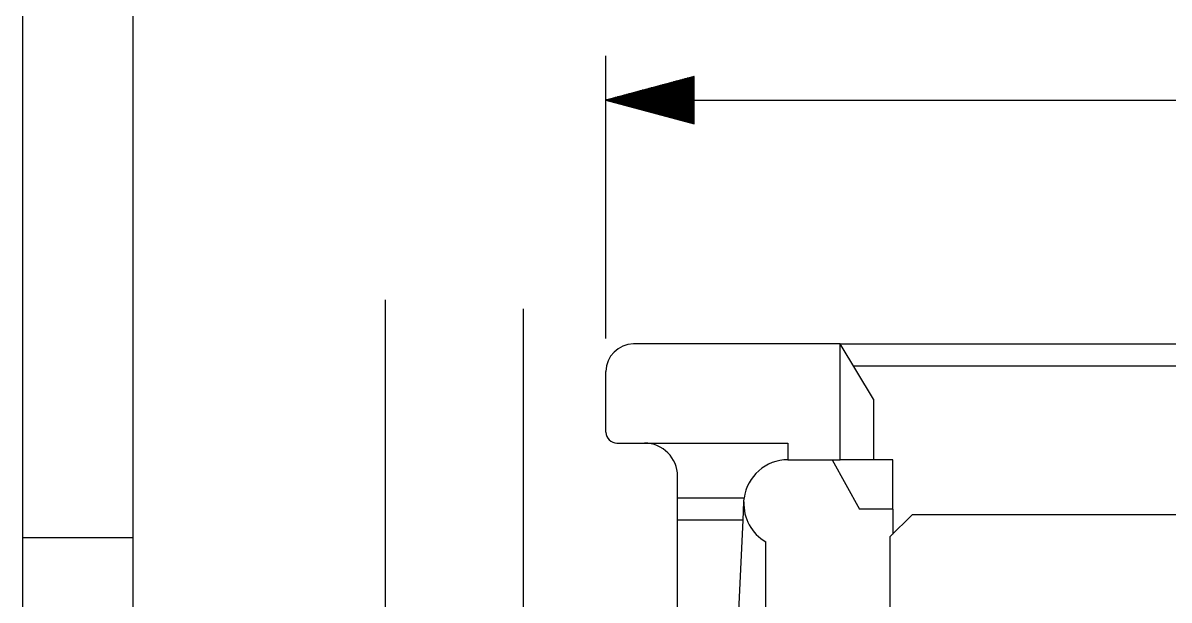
# Model space of a CAD drawing. Extents: x 0 to 420, y 0 to 297.
# Drawn here: x 0 to 52, y 69.5 to 95.7 of the extents above; entities that cross this region are included whole.
import ezdxf

# ---------------------------------------------------------------- set-up
doc = ezdxf.new("R2010")
doc.units = 0
doc.layers.add('541324033_sd', color=7, linetype='CONTINUOUS')

msp = doc.modelspace()

# ---------------------------------------------------------------- linework, layer by layer
at = {"layer": '541324033_sd', "color": 7}
for points in [[(0, 296.999764), (419.998957, 296.999764), (419.998957, 0), (0, 0)], [(4.999952, 291.999363), (414.998556, 291.999363), (414.998556, 4.999952), (4.999952, 4.999952)], [(26.430497, 92.16113), (30.430648, 91.089252), (30.430648, 93.233007)]]:
    msp.add_lwpolyline(points, close=True, dxfattribs=at)
for points in [[(26.430497, 81.345921), (26.430497, 94.160951)], [(30.430648, 93.010334), (29.599223, 93.010334)], [(30.430648, 93.037427), (29.700738, 93.037427)], [(30.430648, 93.064521), (29.802253, 93.064521)], [(30.430648, 93.092461), (29.903769, 93.092461)], [(30.430648, 93.119554), (30.005622, 93.119554)], [(30.430648, 93.146647), (30.107222, 93.146647)], [(30.430648, 93.17374), (30.208737, 93.17374)], [(30.430648, 93.200834), (30.310252, 93.200834)], [(30.430648, 93.227927), (30.411767, 93.227927)], [(30.430648, 93.227927), (30.411767, 93.227927)], [(30.430648, 92.493022), (27.668743, 92.493022)], [(30.430648, 92.520115), (27.770259, 92.520115)], [(30.430648, 92.547209), (27.871774, 92.547209)], [(30.430648, 92.575149), (27.973627, 92.575149)], [(30.430648, 92.602242), (28.075227, 92.602242)], [(30.430648, 92.629335), (28.176742, 92.629335)], [(30.430648, 92.656428), (28.278257, 92.656428)], [(30.430648, 92.683522), (28.379772, 92.683522)], [(30.430648, 92.710615), (28.481626, 92.710615)], [(30.430648, 92.737708), (28.583226, 92.737708)], [(30.430648, 92.765648), (28.684741, 92.765648)], [(30.430648, 92.792741), (28.786256, 92.792741)], [(30.430648, 92.819835), (28.887771, 92.819835)], [(30.430648, 92.846928), (28.989625, 92.846928)], [(30.430648, 92.874021), (29.091225, 92.874021)], [(30.430648, 92.901114), (29.19274, 92.901114)], [(30.430648, 92.929054), (29.294255, 92.929054)], [(30.430648, 92.956148), (29.39577, 92.956148)], [(30.430648, 92.983241), (29.497624, 92.983241)], [(26.430497, 92.16113), (128.930078, 92.16113)], [(30.430648, 92.16621), (26.449631, 92.16621)], [(30.430648, 92.15605), (26.449631, 92.15605)], [(30.430648, 92.193303), (26.551231, 92.193303)], [(30.430648, 92.128956), (26.551231, 92.128956)], [(30.430648, 92.221243), (26.652746, 92.221243)], [(30.430648, 92.101863), (26.652746, 92.101863)], [(30.430648, 92.248336), (26.754261, 92.248336)], [(30.430648, 92.07477), (26.754261, 92.07477)], [(30.430648, 92.275429), (26.855776, 92.275429)], [(30.430648, 92.047677), (26.855776, 92.047677)], [(30.430648, 92.302523), (26.95763, 92.302523)], [(30.430648, 92.020583), (26.95763, 92.020583)], [(30.430648, 92.329616), (27.05923, 92.329616)], [(30.430648, 91.992643), (27.05923, 91.992643)], [(30.430648, 92.356709), (27.160745, 92.356709)], [(30.430648, 92.383802), (27.26226, 92.383802)], [(30.430648, 92.411742), (27.363775, 92.411742)], [(30.430648, 92.438836), (27.465629, 92.438836)], [(30.430648, 92.465929), (27.567228, 92.465929)], [(30.430648, 91.96555), (27.160745, 91.96555)], [(30.430648, 91.938457), (27.26226, 91.938457)], [(30.430648, 91.911364), (27.363775, 91.911364)], [(30.430648, 91.88427), (27.465629, 91.88427)], [(30.430648, 91.857177), (27.567228, 91.857177)], [(30.430648, 91.829237), (27.668743, 91.829237)], [(30.430648, 91.802144), (27.770259, 91.802144)], [(30.430648, 91.775051), (27.871774, 91.775051)], [(30.430648, 91.747957), (27.973627, 91.747957)], [(30.430648, 91.720864), (28.075227, 91.720864)], [(30.430648, 91.693771), (28.176742, 91.693771)], [(30.430648, 91.666677), (28.278257, 91.666677)], [(30.430648, 91.638738), (28.379772, 91.638738)], [(30.430648, 91.611644), (28.481626, 91.611644)], [(30.430648, 91.584551), (28.583226, 91.584551)], [(30.430648, 91.557458), (28.684741, 91.557458)], [(30.430648, 91.530365), (28.786256, 91.530365)], [(30.430648, 91.503271), (28.887771, 91.503271)], [(30.430648, 91.475331), (28.989625, 91.475331)], [(30.430648, 91.448238), (29.091225, 91.448238)], [(30.430648, 91.421145), (29.19274, 91.421145)], [(30.430648, 91.394052), (29.294255, 91.394052)], [(30.430648, 91.366958), (29.39577, 91.366958)], [(30.430648, 91.339865), (29.497624, 91.339865)], [(30.430648, 91.311925), (29.599223, 91.311925)], [(30.430648, 91.284832), (29.700738, 91.284832)], [(30.430648, 91.257739), (29.802253, 91.257739)], [(30.430648, 91.230645), (29.903769, 91.230645)], [(30.430648, 91.203552), (30.005622, 91.203552)], [(30.430648, 91.176459), (30.107222, 91.176459)], [(30.430648, 91.149365), (30.208737, 91.149365)], [(30.430648, 91.121426), (30.310252, 91.121426)], [(30.430648, 91.094332), (30.411767, 91.094332)], [(30.430648, 91.094332), (30.411767, 91.094332)], [(16.430626, 49.596001), (16.430626, 83.104782)], [(22.698907, 52.746185), (22.698907, 82.692965)], [(37.055459, 81.095901), (27.680681, 81.095901)], [(37.055459, 75.845904), (37.055459, 81.095901)], [(38.555664, 78.595955), (37.055459, 81.095901)], [(37.055459, 81.095901), (118.305284, 81.095901)], [(117.704999, 80.09616), (37.655406, 80.09616)], [(26.430497, 77.096089), (26.430497, 79.846055)], [(38.555664, 78.595955), (38.555664, 75.845904), (37.055459, 75.845904)], [(26.930537, 76.596049), (34.680481, 76.596049)], [(34.680481, 76.596049), (34.680481, 75.845904)], [(34.680481, 75.845904), (37.055459, 75.845904)], [(36.680387, 75.845904), (37.930572, 73.595977)], [(39.437042, 75.845904), (38.555664, 75.845904)], [(39.437042, 73.595977), (39.437042, 75.845904)], [(32.696153, 74.096017), (29.680588, 74.096017), (29.680588, 75.095844)], [(32.644506, 73.095937), (29.680588, 73.095937), (29.680588, 74.096017)], [(32.644506, 73.095937), (32.682606, 73.935998)], [(32.682606, 73.935998), (32.696153, 74.096017)], [(39.430438, 73.595977), (37.930572, 73.595977)], [(40.305551, 73.345957), (39.305386, 72.346131)], [(39.430438, 73.595977), (39.430438, 72.471183)], [(39.430438, 73.595977), (39.437042, 73.595977)], [(115.055786, 73.345957), (40.305551, 73.345957)], [(29.680588, 66.596094), (29.680588, 73.095937)], [(32.430554, 68.34598), (32.644506, 73.095937)], [(4.999952, 72.299903), (0, 72.299903)], [(39.305386, 72.346131), (39.305386, 68.09596)], [(33.680739, 64.846207), (33.680739, 72.113976)]]:
    msp.add_lwpolyline(points, dxfattribs=at)
for points in [[(27.680681, 81.095901), (26.990057, 81.095901), (26.430497, 80.536341), (26.430497, 79.846055)], [(26.430497, 77.096089), (26.430497, 76.819907), (26.654355, 76.596049), (26.930537, 76.596049)], [(29.680588, 75.095844), (29.680588, 75.924305), (29.008844, 76.596049), (28.180722, 76.596049)], [(34.680481, 75.845904), (33.67278, 75.845904), (32.822137, 75.095844), (32.696153, 74.096017)], [(32.682606, 73.935998), (32.648824, 73.190171), (33.033803, 72.487355), (33.680739, 72.113976)]]:
    msp.add_open_spline(points, degree=3, dxfattribs=at)

doc.saveas('drawing.dxf')
